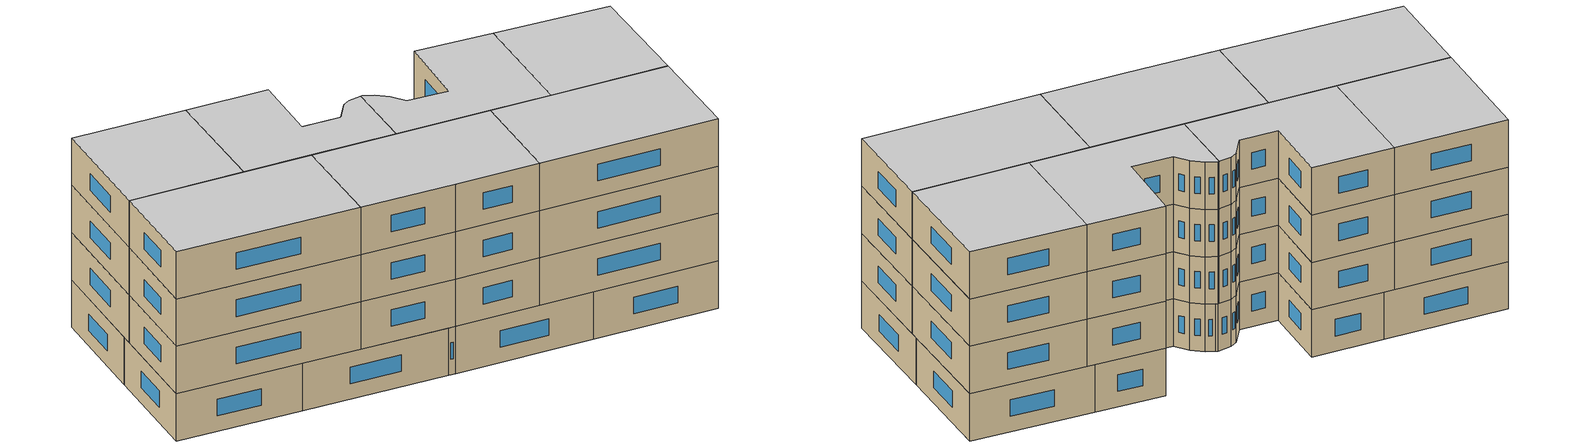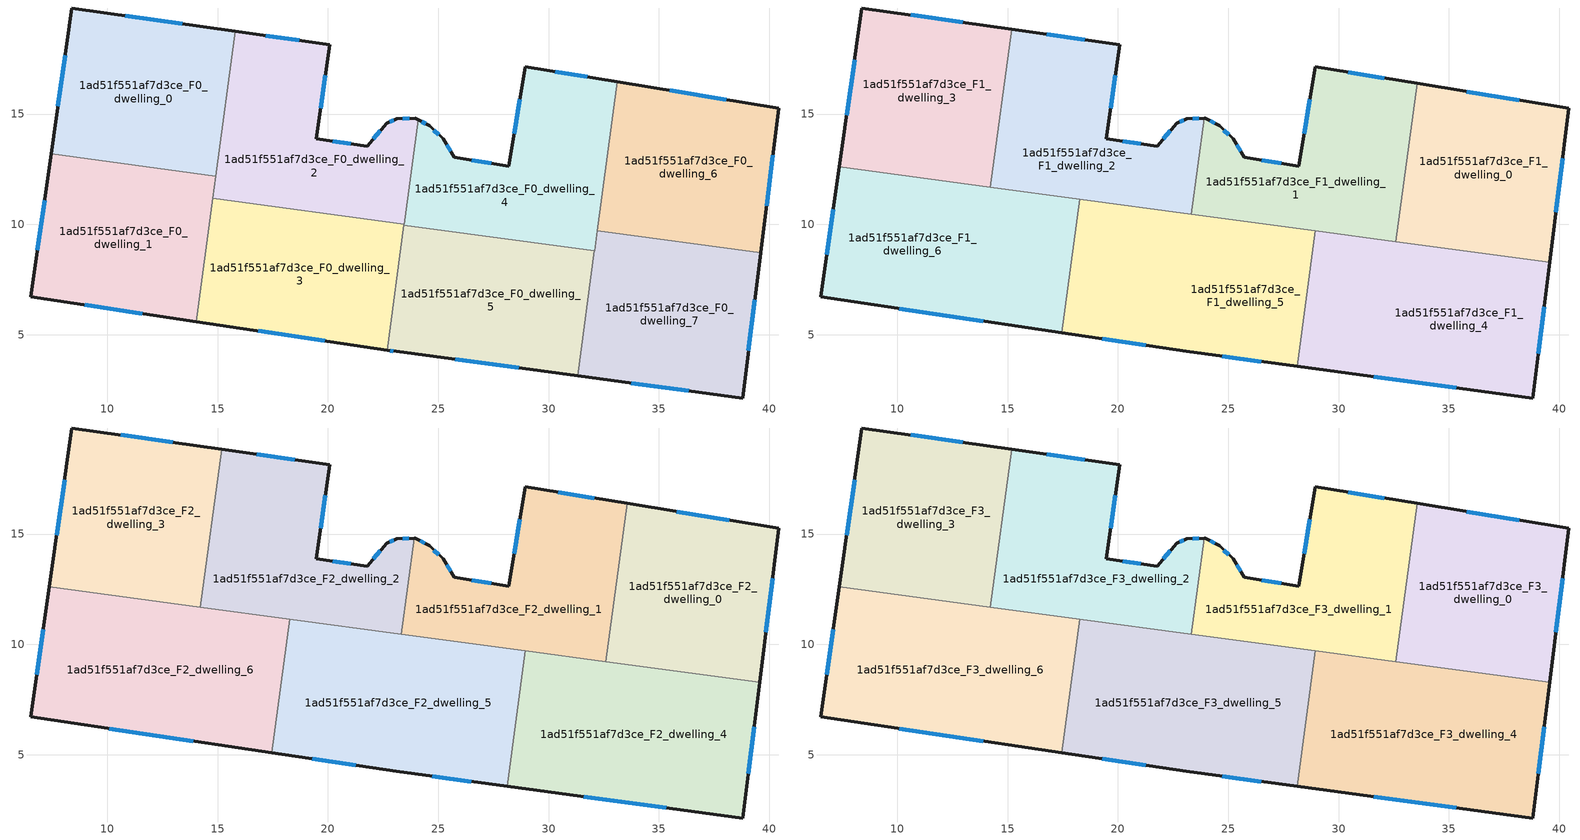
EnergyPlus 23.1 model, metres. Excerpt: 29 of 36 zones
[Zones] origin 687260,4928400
1ad51f551af7d3ce_F0_dwelling_0
 floor ground (EU_floor_Construction): 15.8,18.76 14.91,12.19 7.45,13.19 8.4,19.81 z0
 wall outside (EU_wall_Construction): 15.8,18.76 8.4,19.81 7.45,13.19 z0:3
 wall to 1ad51f551af7d3ce_F0_dwelling_1 (EU_wall_Construction): 7.45,13.19 14.91,12.19 z0:3
 wall to 1ad51f551af7d3ce_F0_dwelling_2 (EU_wall_Construction): 14.91,12.19 15.8,18.76 z0:3
 window (EU_Window_Construction): 8.09,17.66 7.76,15.35 / 13.39,19.1 10.8,19.47 z0.98:2.02
1ad51f551af7d3ce_F0_dwelling_1
 floor ground (EU_floor_Construction): 14.91,12.19 14.03,5.59 6.53,6.71 7.45,13.19 z0
 wall outside (EU_wall_Construction): 7.45,13.19 6.53,6.71 14.03,5.59 z0:3
 wall to 1ad51f551af7d3ce_F0_dwelling_3 (EU_wall_Construction): 14.03,5.59 14.78,11.18 z0:3
 wall to 1ad51f551af7d3ce_F0_dwelling_2 (EU_wall_Construction): 14.78,11.18 14.91,12.19 z0:3
 window (EU_Window_Construction): 8.97,6.35 11.59,5.95 / 7.15,11.09 6.83,8.82 z0.98:2.02
1ad51f551af7d3ce_F0_dwelling_2
 floor ground (EU_floor_Construction): 23.97,14.81 24.08,14.75 23.45,10.01 14.78,11.18 15.8,18.76 20.09,18.15 19.47,13.88 21.78,13.55 22.66,14.59 23.13,14.79 z0
 wall outside (EU_wall_Construction): 24.08,14.75 23.97,14.81 23.13,14.79 22.66,14.59 21.78,13.55 19.47,13.88 20.09,18.15 15.8,18.76 z0:3
 wall to 1ad51f551af7d3ce_F0_dwelling_3 (EU_wall_Construction): 14.78,11.18 23.45,10.01 z0:3
 wall to 1ad51f551af7d3ce_F0_dwelling_4 (EU_wall_Construction): 23.45,10.01 24.08,14.75 z0:3
 window (EU_Window_Construction): 21.03,13.66 20.22,13.77 / 22.37,14.25 22.06,13.89 / 22.98,14.72 22.81,14.65 / 23.69,14.8 23.4,14.8 / 18.69,18.35 17.19,18.56 / 19.67,15.27 19.89,16.76 z0.98:2.02
1ad51f551af7d3ce_F0_dwelling_3
 floor ground (EU_floor_Construction): 23.45,10.01 22.68,4.3 14.03,5.59 14.78,11.18 z0
 wall outside (EU_wall_Construction): 14.03,5.59 22.68,4.3 z0:3
 wall to 1ad51f551af7d3ce_F0_dwelling_5 (EU_wall_Construction): 22.68,4.3 23.44,9.96 z0:3
 wall to 1ad51f551af7d3ce_F0_dwelling_4 (EU_wall_Construction): 23.44,9.97 23.45,10.01 z0:3
 window (EU_Window_Construction): 16.84,5.17 19.87,4.72 z0.98:2.02
1ad51f551af7d3ce_F0_dwelling_4
 floor ground (EU_floor_Construction): 33.11,16.46 32.08,8.8 23.44,9.96 24.08,14.75 24.61,14.47 25.22,13.88 25.73,13.04 28.2,12.63 28.94,17.15 z0
 wall outside (EU_wall_Construction): 33.11,16.46 28.94,17.15 28.2,12.63 25.73,13.04 25.22,13.88 24.61,14.47 24.08,14.75 z0:3
 wall to 1ad51f551af7d3ce_F0_dwelling_5 (EU_wall_Construction): 23.44,9.96 32.08,8.8 z0:3
 wall to 1ad51f551af7d3ce_F0_dwelling_6 (EU_wall_Construction): 32.21,9.72 33.11,16.46 z0:3
 wall to 1ad51f551af7d3ce_F0_dwelling_7 (EU_wall_Construction): 32.09,8.8 32.21,9.72 z0:3
 window (EU_Window_Construction): 25.56,13.31 25.38,13.61 / 27.39,12.76 26.53,12.91 / 28.7,15.68 28.44,14.1 / 31.76,16.69 30.3,16.93 / 24.44,14.56 24.26,14.66 / 25.02,14.07 24.81,14.28 z0.98:2.02
1ad51f551af7d3ce_F0_dwelling_5
 floor ground (EU_floor_Construction): 32.08,8.8 31.32,3.13 23.1,4.24 22.68,4.3 23.44,9.96 z0
 wall outside (EU_wall_Construction): 22.68,4.3 23.1,4.24 31.32,3.13 z0:3
 wall to 1ad51f551af7d3ce_F0_dwelling_7 (EU_wall_Construction): 31.32,3.13 32.08,8.8 z0:3
 window (EU_Window_Construction): 25.77,3.88 28.65,3.49 / 22.82,4.28 22.96,4.26 z0.98:2.02
1ad51f551af7d3ce_F0_dwelling_6
 floor ground (EU_floor_Construction): 40.44,15.26 39.62,8.72 32.21,9.72 33.11,16.46 z0
 wall outside (EU_wall_Construction): 39.62,8.72 40.44,15.26 33.11,16.46 z0:3
 wall to 1ad51f551af7d3ce_F0_dwelling_7 (EU_wall_Construction): 32.21,9.72 39.62,8.72 z0:3
 window (EU_Window_Construction): 38.06,15.65 35.5,16.07 / 39.89,10.85 40.17,13.13 z0.98:2.02
1ad51f551af7d3ce_F0_dwelling_7
 floor ground (EU_floor_Construction): 39.62,8.72 38.8,2.13 31.32,3.13 32.21,9.72 z0
 wall outside (EU_wall_Construction): 31.32,3.13 38.8,2.13 39.62,8.72 z0:3
 window (EU_Window_Construction): 39.07,4.27 39.35,6.58 / 33.75,2.81 36.37,2.46 z0.98:2.02
1ad51f551af7d3ce_F1_dwelling_0
 floor to 1ad51f551af7d3ce_F0_dwelling_6 (EU_floor_Construction): 40.44,15.26 39.62,8.72 32.67,9.65 33.57,16.39 z3
 floor to 1ad51f551af7d3ce_F0_dwelling_7 (EU_floor_Construction): 39.62,8.72 39.57,8.28 32.61,9.21 32.67,9.65 z3
 wall outside (EU_wall_Construction): 39.57,8.28 40.44,15.26 33.57,16.39 z3:6
 wall to 1ad51f551af7d3ce_F1_dwelling_1 (EU_wall_Construction): 33.57,16.39 32.61,9.21 z3:6
 wall to 1ad51f551af7d3ce_F1_dwelling_4 (EU_wall_Construction): 32.61,9.21 39.57,8.28 z3:6
 window (EU_Window_Construction): 38.2,15.63 35.8,16.02 / 39.85,10.55 40.15,12.99 z3.98:5.02
1ad51f551af7d3ce_F1_dwelling_1
 floor to 1ad51f551af7d3ce_F0_dwelling_4 (EU_floor_Construction): 33.11,16.46 32.15,9.27 23.51,10.43 24.08,14.75 24.61,14.47 25.22,13.88 25.73,13.04 28.2,12.63 28.94,17.15 z3
 floor to 1ad51f551af7d3ce_F0_dwelling_6 (EU_floor_Construction): 33.57,16.39 32.67,9.65 32.21,9.72 33.11,16.46 z3
 floor to 1ad51f551af7d3ce_F0_dwelling_7 (EU_floor_Construction): 32.67,9.65 32.61,9.21 32.15,9.27 32.21,9.72 z3
 floor to 1ad51f551af7d3ce_F0_dwelling_2 (EU_floor_Construction): 24.08,14.75 23.51,10.43 23.33,10.46 23.91,14.81 23.97,14.81 z3
 wall outside (EU_wall_Construction): 33.57,16.39 28.94,17.15 28.2,12.63 25.73,13.04 25.22,13.88 24.61,14.47 23.97,14.81 23.91,14.81 z3:6
 wall to 1ad51f551af7d3ce_F1_dwelling_2 (EU_wall_Construction): 23.91,14.81 23.33,10.46 z3:6
 wall to 1ad51f551af7d3ce_F1_dwelling_5 (EU_wall_Construction): 23.33,10.46 28.95,9.7 z3:6
 wall to 1ad51f551af7d3ce_F1_dwelling_4 (EU_wall_Construction): 28.95,9.7 32.61,9.21 z3:6
 window (EU_Window_Construction): 25.56,13.31 25.38,13.61 / 27.39,12.76 26.53,12.91 / 28.7,15.68 28.44,14.1 / 32.06,16.63 30.44,16.9 / 24.4,14.58 24.18,14.7 / 25.02,14.07 24.81,14.28 z3.98:5.02
1ad51f551af7d3ce_F1_dwelling_2
 floor to 1ad51f551af7d3ce_F0_dwelling_2 (EU_floor_Construction): 20.09,18.15 19.47,13.88 21.78,13.55 22.66,14.59 23.13,14.79 23.91,14.81 23.33,10.46 14.83,11.6 15.79,18.76 z3
 floor to 1ad51f551af7d3ce_F0_dwelling_0 (EU_floor_Construction): 15.79,18.76 14.91,12.19 14.3,12.27 15.18,18.85 z3
 floor to 1ad51f551af7d3ce_F0_dwelling_1 (EU_floor_Construction): 14.91,12.19 14.83,11.6 14.22,11.68 14.3,12.27 z3
 wall outside (EU_wall_Construction): 23.91,14.81 23.13,14.79 22.66,14.59 21.78,13.55 19.47,13.88 20.09,18.15 15.18,18.85 z3:6
 wall to 1ad51f551af7d3ce_F1_dwelling_3 (EU_wall_Construction): 15.18,18.85 14.22,11.68 z3:6
 wall to 1ad51f551af7d3ce_F1_dwelling_6 (EU_wall_Construction): 14.22,11.68 18.27,11.14 z3:6
 wall to 1ad51f551af7d3ce_F1_dwelling_5 (EU_wall_Construction): 18.27,11.14 23.33,10.46 z3:6
 window (EU_Window_Construction): 22.37,14.25 22.06,13.89 / 22.98,14.72 22.81,14.65 / 23.66,14.8 23.38,14.8 / 18.49,18.38 16.78,18.62 / 19.67,15.27 19.89,16.76 / 21.03,13.66 20.22,13.77 z3.98:5.02
1ad51f551af7d3ce_F1_dwelling_3
 floor to 1ad51f551af7d3ce_F0_dwelling_0 (EU_floor_Construction): 15.18,18.85 14.3,12.27 7.45,13.19 8.4,19.81 z3
 floor to 1ad51f551af7d3ce_F0_dwelling_1 (EU_floor_Construction): 14.3,12.27 14.22,11.68 7.37,12.6 7.45,13.19 z3
 wall outside (EU_wall_Construction): 15.18,18.85 8.4,19.81 7.37,12.6 z3:6
 wall to 1ad51f551af7d3ce_F1_dwelling_6 (EU_wall_Construction): 7.37,12.6 14.22,11.68 z3:6
 window (EU_Window_Construction): 8.06,17.47 7.7,14.95 / 12.97,19.16 10.6,19.5 z3.98:5.02
1ad51f551af7d3ce_F1_dwelling_4
 floor to 1ad51f551af7d3ce_F0_dwelling_7 (EU_floor_Construction): 39.57,8.28 38.8,2.13 31.32,3.13 32.15,9.27 z3
 floor to 1ad51f551af7d3ce_F0_dwelling_4 (EU_floor_Construction): 32.15,9.27 32.08,8.8 28.89,9.23 28.95,9.7 z3
 floor to 1ad51f551af7d3ce_F0_dwelling_5 (EU_floor_Construction): 32.08,8.8 31.32,3.13 28.13,3.56 28.89,9.23 z3
 wall outside (EU_wall_Construction): 28.13,3.56 38.8,2.13 39.57,8.28 z3:6
 wall to 1ad51f551af7d3ce_F1_dwelling_5 (EU_wall_Construction): 28.95,9.7 28.13,3.56 z3:6
 window (EU_Window_Construction): 39.05,4.13 39.32,6.28 / 31.6,3.1 35.33,2.6 z3.98:5.02
1ad51f551af7d3ce_F1_dwelling_5
 floor to 1ad51f551af7d3ce_F0_dwelling_3 (EU_floor_Construction): 23.45,10.01 22.68,4.3 17.46,5.08 18.22,10.72 z3
 floor to 1ad51f551af7d3ce_F0_dwelling_5 (EU_floor_Construction): 28.89,9.23 28.13,3.56 23.1,4.24 22.68,4.3 23.44,9.96 z3
 floor to 1ad51f551af7d3ce_F0_dwelling_2 (EU_floor_Construction): 23.51,10.43 23.45,10.01 18.22,10.72 18.27,11.14 z3
 floor to 1ad51f551af7d3ce_F0_dwelling_4 (EU_floor_Construction): 28.95,9.7 28.89,9.23 23.44,9.96 23.51,10.43 z3
 wall outside (EU_wall_Construction): 17.46,5.08 23.1,4.24 28.13,3.56 z3:6
 wall to 1ad51f551af7d3ce_F1_dwelling_6 (EU_wall_Construction): 18.27,11.14 17.46,5.08 z3:6
 window (EU_Window_Construction): 19.29,4.81 21.26,4.51 / 24.73,4.02 26.49,3.78 z3.98:5.02
1ad51f551af7d3ce_F1_dwelling_6
 floor to 1ad51f551af7d3ce_F0_dwelling_1 (EU_floor_Construction): 14.83,11.6 14.03,5.59 6.53,6.71 7.37,12.6 z3
 floor to 1ad51f551af7d3ce_F0_dwelling_3 (EU_floor_Construction): 18.22,10.72 17.46,5.08 14.03,5.59 14.78,11.18 z3
 floor to 1ad51f551af7d3ce_F0_dwelling_2 (EU_floor_Construction): 18.27,11.14 18.22,10.72 14.78,11.18 14.83,11.6 z3
 wall outside (EU_wall_Construction): 7.37,12.6 6.53,6.71 17.46,5.08 z3:6
 window (EU_Window_Construction): 10.08,6.18 13.9,5.61 / 7.1,10.69 6.8,8.63 z3.98:5.02
1ad51f551af7d3ce_F2_dwelling_0
 floor to 1ad51f551af7d3ce_F1_dwelling_0 (EU_floor_Construction): 40.44,15.26 39.57,8.28 32.61,9.21 33.57,16.39 z6
 wall outside (EU_wall_Construction): 39.57,8.28 40.44,15.26 33.57,16.39 z6:9
 wall to 1ad51f551af7d3ce_F2_dwelling_1 (EU_wall_Construction): 33.57,16.39 32.61,9.21 z6:9
 wall to 1ad51f551af7d3ce_F2_dwelling_4 (EU_wall_Construction): 32.61,9.21 39.57,8.28 z6:9
 window (EU_Window_Construction): 38.2,15.63 35.8,16.02 / 39.85,10.55 40.15,12.99 z6.98:8.02
1ad51f551af7d3ce_F2_dwelling_1
 floor to 1ad51f551af7d3ce_F1_dwelling_1 (EU_floor_Construction): 33.57,16.39 32.61,9.21 23.33,10.46 23.91,14.81 23.97,14.81 24.61,14.47 25.22,13.88 25.73,13.04 28.2,12.63 28.94,17.15 z6
 wall outside (EU_wall_Construction): 33.57,16.39 28.94,17.15 28.2,12.63 25.73,13.04 25.22,13.88 24.61,14.47 23.97,14.81 23.91,14.81 z6:9
 wall to 1ad51f551af7d3ce_F2_dwelling_2 (EU_wall_Construction): 23.91,14.81 23.33,10.46 z6:9
 wall to 1ad51f551af7d3ce_F2_dwelling_5 (EU_wall_Construction): 23.33,10.46 28.95,9.7 z6:9
 wall to 1ad51f551af7d3ce_F2_dwelling_4 (EU_wall_Construction): 28.95,9.7 32.61,9.21 z6:9
 window (EU_Window_Construction): 25.56,13.31 25.38,13.61 / 27.39,12.76 26.53,12.91 / 28.7,15.68 28.44,14.1 / 32.06,16.63 30.44,16.9 / 24.4,14.58 24.18,14.7 / 25.02,14.07 24.81,14.28 z6.98:8.02
1ad51f551af7d3ce_F2_dwelling_2
 floor to 1ad51f551af7d3ce_F1_dwelling_2 (EU_floor_Construction): 20.09,18.15 19.47,13.88 21.78,13.55 22.66,14.59 23.13,14.79 23.91,14.81 23.33,10.46 14.22,11.68 15.18,18.85 z6
 wall outside (EU_wall_Construction): 23.91,14.81 23.13,14.79 22.66,14.59 21.78,13.55 19.47,13.88 20.09,18.15 15.18,18.85 z6:9
 wall to 1ad51f551af7d3ce_F2_dwelling_3 (EU_wall_Construction): 15.18,18.85 14.22,11.68 z6:9
 wall to 1ad51f551af7d3ce_F2_dwelling_6 (EU_wall_Construction): 14.22,11.68 18.27,11.14 z6:9
 wall to 1ad51f551af7d3ce_F2_dwelling_5 (EU_wall_Construction): 18.27,11.14 23.33,10.46 z6:9
 window (EU_Window_Construction): 22.37,14.25 22.06,13.89 / 22.98,14.72 22.81,14.65 / 23.66,14.8 23.38,14.8 / 18.49,18.38 16.78,18.62 / 19.67,15.27 19.89,16.76 / 21.03,13.66 20.22,13.77 z6.98:8.02
1ad51f551af7d3ce_F2_dwelling_3
 floor to 1ad51f551af7d3ce_F1_dwelling_3 (EU_floor_Construction): 15.18,18.85 14.22,11.68 7.37,12.6 8.4,19.81 z6
 wall outside (EU_wall_Construction): 15.18,18.85 8.4,19.81 7.37,12.6 z6:9
 wall to 1ad51f551af7d3ce_F2_dwelling_6 (EU_wall_Construction): 7.37,12.6 14.22,11.68 z6:9
 window (EU_Window_Construction): 8.06,17.47 7.7,14.95 / 12.97,19.16 10.6,19.5 z6.98:8.02
1ad51f551af7d3ce_F2_dwelling_4
 floor to 1ad51f551af7d3ce_F1_dwelling_4 (EU_floor_Construction): 39.57,8.28 38.8,2.13 28.13,3.56 28.95,9.7 z6
 wall outside (EU_wall_Construction): 28.13,3.56 38.8,2.13 39.57,8.28 z6:9
 wall to 1ad51f551af7d3ce_F2_dwelling_5 (EU_wall_Construction): 28.95,9.7 28.13,3.56 z6:9
 window (EU_Window_Construction): 39.05,4.13 39.32,6.28 / 31.6,3.1 35.33,2.6 z6.98:8.02
1ad51f551af7d3ce_F2_dwelling_5
 floor to 1ad51f551af7d3ce_F1_dwelling_5 (EU_floor_Construction): 28.95,9.7 28.13,3.56 23.1,4.24 17.46,5.08 18.27,11.14 z6
 wall outside (EU_wall_Construction): 17.46,5.08 23.1,4.24 28.13,3.56 z6:9
 wall to 1ad51f551af7d3ce_F2_dwelling_6 (EU_wall_Construction): 18.27,11.14 17.46,5.08 z6:9
 window (EU_Window_Construction): 19.29,4.81 21.26,4.51 / 24.73,4.02 26.49,3.78 z6.98:8.02
1ad51f551af7d3ce_F2_dwelling_6
 floor to 1ad51f551af7d3ce_F1_dwelling_6 (EU_floor_Construction): 18.27,11.14 17.46,5.08 6.53,6.71 7.37,12.6 z6
 wall outside (EU_wall_Construction): 7.37,12.6 6.53,6.71 17.46,5.08 z6:9
 window (EU_Window_Construction): 10.08,6.18 13.9,5.61 / 7.1,10.69 6.8,8.63 z6.98:8.02
1ad51f551af7d3ce_F3_dwelling_0
 floor to 1ad51f551af7d3ce_F2_dwelling_0 (EU_floor_Construction): 40.44,15.26 39.57,8.28 32.61,9.21 33.57,16.39 z9
 wall outside (EU_wall_Construction): 39.57,8.28 40.44,15.26 33.57,16.39 z9:12
 wall to 1ad51f551af7d3ce_F3_dwelling_1 (EU_wall_Construction): 33.57,16.39 32.61,9.21 z9:12
 wall to 1ad51f551af7d3ce_F3_dwelling_4 (EU_wall_Construction): 32.61,9.21 39.57,8.28 z9:12
 window (EU_Window_Construction): 38.2,15.63 35.8,16.02 / 39.85,10.55 40.15,12.99 z9.98:11.02
 ceiling to 1ad51f551af7d3ce_F4_dwelling_0 (EU_floor_Construction): 39.57,8.28 40.44,15.26 33.57,16.39 32.61,9.21 z12
1ad51f551af7d3ce_F3_dwelling_1
 floor to 1ad51f551af7d3ce_F2_dwelling_1 (EU_floor_Construction): 33.57,16.39 32.61,9.21 23.33,10.46 23.91,14.81 23.97,14.81 24.61,14.47 25.22,13.88 25.73,13.04 28.2,12.63 28.94,17.15 z9
 wall outside (EU_wall_Construction): 33.57,16.39 28.94,17.15 28.2,12.63 25.73,13.04 25.22,13.88 24.61,14.47 23.97,14.81 23.91,14.81 z9:12
 wall to 1ad51f551af7d3ce_F3_dwelling_2 (EU_wall_Construction): 23.91,14.81 23.33,10.46 z9:12
 wall to 1ad51f551af7d3ce_F3_dwelling_5 (EU_wall_Construction): 23.33,10.46 28.95,9.7 z9:12
 wall to 1ad51f551af7d3ce_F3_dwelling_4 (EU_wall_Construction): 28.95,9.7 32.61,9.21 z9:12
 window (EU_Window_Construction): 25.56,13.31 25.38,13.61 / 27.39,12.76 26.53,12.91 / 28.7,15.68 28.44,14.1 / 32.06,16.63 30.44,16.9 / 24.4,14.58 24.18,14.7 / 25.02,14.07 24.81,14.28 z9.98:11.02
 ceiling to 1ad51f551af7d3ce_F4_dwelling_1 (EU_floor_Construction): 32.61,9.21 33.57,16.39 28.94,17.15 28.2,12.63 25.73,13.04 25.22,13.88 24.61,14.47 23.97,14.81 23.91,14.81 23.33,10.46 z12
1ad51f551af7d3ce_F3_dwelling_2
 floor to 1ad51f551af7d3ce_F2_dwelling_2 (EU_floor_Construction): 20.09,18.15 19.47,13.88 21.78,13.55 22.66,14.59 23.13,14.79 23.91,14.81 23.33,10.46 14.22,11.68 15.18,18.85 z9
 wall outside (EU_wall_Construction): 23.91,14.81 23.13,14.79 22.66,14.59 21.78,13.55 19.47,13.88 20.09,18.15 15.18,18.85 z9:12
 wall to 1ad51f551af7d3ce_F3_dwelling_3 (EU_wall_Construction): 15.18,18.85 14.22,11.68 z9:12
 wall to 1ad51f551af7d3ce_F3_dwelling_6 (EU_wall_Construction): 14.22,11.68 18.27,11.14 z9:12
 wall to 1ad51f551af7d3ce_F3_dwelling_5 (EU_wall_Construction): 18.27,11.14 23.33,10.46 z9:12
 window (EU_Window_Construction): 22.37,14.25 22.06,13.89 / 22.98,14.72 22.81,14.65 / 23.66,14.8 23.38,14.8 / 18.49,18.38 16.78,18.62 / 19.67,15.27 19.89,16.76 / 21.03,13.66 20.22,13.77 z9.98:11.02
 ceiling to 1ad51f551af7d3ce_F4_dwelling_2 (EU_floor_Construction): 23.33,10.46 23.91,14.81 23.13,14.79 22.66,14.59 21.78,13.55 19.47,13.88 20.09,18.15 15.18,18.85 14.22,11.68 z12
1ad51f551af7d3ce_F3_dwelling_3
 floor to 1ad51f551af7d3ce_F2_dwelling_3 (EU_floor_Construction): 15.18,18.85 14.22,11.68 7.37,12.6 8.4,19.81 z9
 wall outside (EU_wall_Construction): 15.18,18.85 8.4,19.81 7.37,12.6 z9:12
 wall to 1ad51f551af7d3ce_F3_dwelling_6 (EU_wall_Construction): 7.37,12.6 14.22,11.68 z9:12
 window (EU_Window_Construction): 8.06,17.47 7.7,14.95 / 12.97,19.16 10.6,19.5 z9.98:11.02
 ceiling to 1ad51f551af7d3ce_F4_dwelling_3 (EU_floor_Construction): 14.22,11.68 15.18,18.85 8.4,19.81 7.37,12.6 z12
1ad51f551af7d3ce_F3_dwelling_4
 floor to 1ad51f551af7d3ce_F2_dwelling_4 (EU_floor_Construction): 39.57,8.28 38.8,2.13 28.13,3.56 28.95,9.7 z9
 wall outside (EU_wall_Construction): 28.13,3.56 38.8,2.13 39.57,8.28 z9:12
 wall to 1ad51f551af7d3ce_F3_dwelling_5 (EU_wall_Construction): 28.95,9.7 28.13,3.56 z9:12
 window (EU_Window_Construction): 39.05,4.13 39.32,6.28 / 31.6,3.1 35.33,2.6 z9.98:11.02
 ceiling to 1ad51f551af7d3ce_F4_dwelling_4 (EU_floor_Construction): 38.8,2.13 39.57,8.28 28.95,9.7 28.13,3.56 z12
1ad51f551af7d3ce_F3_dwelling_5
 floor to 1ad51f551af7d3ce_F2_dwelling_5 (EU_floor_Construction): 28.95,9.7 28.13,3.56 23.1,4.24 17.46,5.08 18.27,11.14 z9
 wall outside (EU_wall_Construction): 17.46,5.08 23.1,4.24 28.13,3.56 z9:12
 wall to 1ad51f551af7d3ce_F3_dwelling_6 (EU_wall_Construction): 18.27,11.14 17.46,5.08 z9:12
 window (EU_Window_Construction): 19.29,4.81 21.26,4.51 / 24.73,4.02 26.49,3.78 z9.98:11.02
 ceiling to 1ad51f551af7d3ce_F4_dwelling_5 (EU_floor_Construction): 28.13,3.56 28.95,9.7 18.27,11.14 17.46,5.08 23.1,4.24 z12
1ad51f551af7d3ce_F3_dwelling_6
 floor to 1ad51f551af7d3ce_F2_dwelling_6 (EU_floor_Construction): 18.27,11.14 17.46,5.08 6.53,6.71 7.37,12.6 z9
 wall outside (EU_wall_Construction): 7.37,12.6 6.53,6.71 17.46,5.08 z9:12
 window (EU_Window_Construction): 10.08,6.18 13.9,5.61 / 7.1,10.69 6.8,8.63 z9.98:11.02
 ceiling to 1ad51f551af7d3ce_F4_dwelling_6 (EU_floor_Construction): 17.46,5.08 18.27,11.14 7.37,12.6 6.53,6.71 z12
[Building]
EU S2 Campaign: North Axis=0; Terrain=City; Solar Distribution=FullExterior
[Site:Location]
Bologna: Latitude=44.5; Longitude=11.25; Time Zone=1; Elevation=37
[SizingPeriod:WeatherFileDays]
AnnualSizingPeriod: Begin Month=1; Begin Day of Month=1; End Month=12; End Day of Month=31; Day of Week for Start Day=Monday; Use Weather File Daylight Saving Period=No; Use Weather File Rain and Snow Indicators=No
[MATERIAL]
EU_InternalMass_Material: Roughness=MediumRough; Thickness=0.1; Conductivity=1; Density=1800; Specific Heat=900; Thermal Absorptance=0.9; Solar Absorptance=0.7; Visible Absorptance=0.7
[MATERIAL:NOMASS] Roughness=MediumRough; Thermal Absorptance=0.9; Solar Absorptance=0.7; Visible Absorptance=0.7
Name | Thermal Resistance
EU_wall_NoMass | 0.905828
EU_floor_NoMass | 0.67114
[WINDOWMATERIAL:SIMPLEGLAZINGSYSTEM]
EU_Window_SimpleGlazing: UFactor=4.52486; Solar Heat Gain Coefficient=0.85; Visible Transmittance=0.85
[CONSTRUCTION]
EU_wall_Construction: EU_wall_NoMass
EU_floor_Construction: EU_floor_NoMass
EU_Window_Construction: EU_Window_SimpleGlazing
EU_InternalMass_Construction: EU_InternalMass_Material
[ZONE] Type=1; Multiplier=1; Ceiling Height=autocalculate; Floor Area=autocalculate; Part of Total Floor Area=Yes
Name | Volume
1ad51f551af7d3ce_F0_dwelling_0 | 149.684
1ad51f551af7d3ce_F1_dwelling_0; 1ad51f551af7d3ce_F2_dwelling_0; 1ad51f551af7d3ce_F3_dwelling_0 | 149.675
1ad51f551af7d3ce_F0_dwelling_1; 1ad51f551af7d3ce_F0_dwelling_4 | 149.678
1ad51f551af7d3ce_F1_dwelling_1; 1ad51f551af7d3ce_F2_dwelling_1; 1ad51f551af7d3ce_F3_dwelling_1 | 149.673
1ad51f551af7d3ce_F0_dwelling_2 | 149.671
1ad51f551af7d3ce_F1_dwelling_2; 1ad51f551af7d3ce_F2_dwelling_2; 1ad51f551af7d3ce_F3_dwelling_2 | 149.668
1ad51f551af7d3ce_F0_dwelling_3 | 149.656
1ad51f551af7d3ce_F1_dwelling_3; 1ad51f551af7d3ce_F2_dwelling_3; 1ad51f551af7d3ce_F3_dwelling_3 | 149.679
1ad51f551af7d3ce_F1_dwelling_4; 1ad51f551af7d3ce_F2_dwelling_4; 1ad51f551af7d3ce_F3_dwelling_4 | 199.578
1ad51f551af7d3ce_F0_dwelling_5 | 149.651
1ad51f551af7d3ce_F1_dwelling_5; 1ad51f551af7d3ce_F2_dwelling_5; 1ad51f551af7d3ce_F3_dwelling_5 | 199.549
1ad51f551af7d3ce_F0_dwelling_6 | 149.658
1ad51f551af7d3ce_F1_dwelling_6; 1ad51f551af7d3ce_F2_dwelling_6; 1ad51f551af7d3ce_F3_dwelling_6 | 199.563
1ad51f551af7d3ce_F0_dwelling_7 | 149.654
[INTERNALMASS] Construction=EU_InternalMass_Construction
Name | Zone or ZoneList | Surface Area
1ad51f551af7d3ce_F0_dwelling_0_EU_InternalMass | 1ad51f551af7d3ce_F0_dwelling_0 | 49.8947
1ad51f551af7d3ce_F0_dwelling_1_EU_InternalMass | 1ad51f551af7d3ce_F0_dwelling_1 | 49.8927
1ad51f551af7d3ce_F0_dwelling_2_EU_InternalMass | 1ad51f551af7d3ce_F0_dwelling_2 | 49.89
1ad51f551af7d3ce_F0_dwelling_3_EU_InternalMass | 1ad51f551af7d3ce_F0_dwelling_3 | 49.8854
1ad51f551af7d3ce_F0_dwelling_4_EU_InternalMass | 1ad51f551af7d3ce_F0_dwelling_4 | 49.8921
1ad51f551af7d3ce_F0_dwelling_5_EU_InternalMass | 1ad51f551af7d3ce_F0_dwelling_5 | 49.8841
1ad51f551af7d3ce_F0_dwelling_6_EU_InternalMass | 1ad51f551af7d3ce_F0_dwelling_6 | 49.8865
1ad51f551af7d3ce_F0_dwelling_7_EU_InternalMass | 1ad51f551af7d3ce_F0_dwelling_7 | 49.8843
1ad51f551af7d3ce_F1_dwelling_0_EU_InternalMass | 1ad51f551af7d3ce_F1_dwelling_0 | 49.8916
1ad51f551af7d3ce_F1_dwelling_1_EU_InternalMass | 1ad51f551af7d3ce_F1_dwelling_1 | 49.8906
1ad51f551af7d3ce_F1_dwelling_2_EU_InternalMass | 1ad51f551af7d3ce_F1_dwelling_2 | 49.8891
1ad51f551af7d3ce_F1_dwelling_3_EU_InternalMass | 1ad51f551af7d3ce_F1_dwelling_3 | 49.8929
1ad51f551af7d3ce_F1_dwelling_4_EU_InternalMass | 1ad51f551af7d3ce_F1_dwelling_4 | 66.5254
1ad51f551af7d3ce_F1_dwelling_5_EU_InternalMass | 1ad51f551af7d3ce_F1_dwelling_5 | 66.5167
1ad51f551af7d3ce_F1_dwelling_6_EU_InternalMass | 1ad51f551af7d3ce_F1_dwelling_6 | 66.5209
1ad51f551af7d3ce_F2_dwelling_0_EU_InternalMass | 1ad51f551af7d3ce_F2_dwelling_0 | 49.8916
1ad51f551af7d3ce_F2_dwelling_1_EU_InternalMass | 1ad51f551af7d3ce_F2_dwelling_1 | 49.8906
1ad51f551af7d3ce_F2_dwelling_2_EU_InternalMass | 1ad51f551af7d3ce_F2_dwelling_2 | 49.8891
1ad51f551af7d3ce_F2_dwelling_3_EU_InternalMass | 1ad51f551af7d3ce_F2_dwelling_3 | 49.8929
1ad51f551af7d3ce_F2_dwelling_4_EU_InternalMass | 1ad51f551af7d3ce_F2_dwelling_4 | 66.5254
1ad51f551af7d3ce_F2_dwelling_5_EU_InternalMass | 1ad51f551af7d3ce_F2_dwelling_5 | 66.5167
1ad51f551af7d3ce_F2_dwelling_6_EU_InternalMass | 1ad51f551af7d3ce_F2_dwelling_6 | 66.5209
1ad51f551af7d3ce_F3_dwelling_0_EU_InternalMass | 1ad51f551af7d3ce_F3_dwelling_0 | 49.8916
1ad51f551af7d3ce_F3_dwelling_1_EU_InternalMass | 1ad51f551af7d3ce_F3_dwelling_1 | 49.8906
1ad51f551af7d3ce_F3_dwelling_2_EU_InternalMass | 1ad51f551af7d3ce_F3_dwelling_2 | 49.8891
1ad51f551af7d3ce_F3_dwelling_3_EU_InternalMass | 1ad51f551af7d3ce_F3_dwelling_3 | 49.8929
1ad51f551af7d3ce_F3_dwelling_4_EU_InternalMass | 1ad51f551af7d3ce_F3_dwelling_4 | 66.5254
1ad51f551af7d3ce_F3_dwelling_5_EU_InternalMass | 1ad51f551af7d3ce_F3_dwelling_5 | 66.5167
1ad51f551af7d3ce_F3_dwelling_6_EU_InternalMass | 1ad51f551af7d3ce_F3_dwelling_6 | 66.5209
[OTHEREQUIPMENT] Fuel Type=Electricity; Design Level Calculation Method=Watts/Area; Power per Zone Floor Area=1; Fraction Latent=0; Fraction Radiant=0; Fraction Lost=0; Carbon Dioxide Generation Rate=0; EndUse Subcategory=EU_Step8_InternalGains
Name | Zone or ZoneList or Space or SpaceList | Schedule
EU_Step8_InternalGain_1ad51f551af7d3ce_F0_dwelling_0_f000 | 1ad51f551af7d3ce_F0_dwelling_0 | EU_Step8_GainSchedule_1ad51f551af7d3ce_F0_dwelling_0_f000
EU_Step8_InternalGain_1ad51f551af7d3ce_F0_dwelling_1_f000 | 1ad51f551af7d3ce_F0_dwelling_1 | EU_Step8_GainSchedule_1ad51f551af7d3ce_F0_dwelling_1_f000
EU_Step8_InternalGain_1ad51f551af7d3ce_F0_dwelling_2_f000 | 1ad51f551af7d3ce_F0_dwelling_2 | EU_Step8_GainSchedule_1ad51f551af7d3ce_F0_dwelling_2_f000
EU_Step8_InternalGain_1ad51f551af7d3ce_F0_dwelling_3_f000 | 1ad51f551af7d3ce_F0_dwelling_3 | EU_Step8_GainSchedule_1ad51f551af7d3ce_F0_dwelling_3_f000
EU_Step8_InternalGain_1ad51f551af7d3ce_F0_dwelling_4_f000 | 1ad51f551af7d3ce_F0_dwelling_4 | EU_Step8_GainSchedule_1ad51f551af7d3ce_F0_dwelling_4_f000
EU_Step8_InternalGain_1ad51f551af7d3ce_F0_dwelling_5_f000 | 1ad51f551af7d3ce_F0_dwelling_5 | EU_Step8_GainSchedule_1ad51f551af7d3ce_F0_dwelling_5_f000
EU_Step8_InternalGain_1ad51f551af7d3ce_F0_dwelling_6_f000 | 1ad51f551af7d3ce_F0_dwelling_6 | EU_Step8_GainSchedule_1ad51f551af7d3ce_F0_dwelling_6_f000
EU_Step8_InternalGain_1ad51f551af7d3ce_F0_dwelling_7_f000 | 1ad51f551af7d3ce_F0_dwelling_7 | EU_Step8_GainSchedule_1ad51f551af7d3ce_F0_dwelling_7_f000
EU_Step8_InternalGain_1ad51f551af7d3ce_F1_dwelling_0_f000 | 1ad51f551af7d3ce_F1_dwelling_0 | EU_Step8_GainSchedule_1ad51f551af7d3ce_F1_dwelling_0_f000
EU_Step8_InternalGain_1ad51f551af7d3ce_F1_dwelling_1_f000 | 1ad51f551af7d3ce_F1_dwelling_1 | EU_Step8_GainSchedule_1ad51f551af7d3ce_F1_dwelling_1_f000
EU_Step8_InternalGain_1ad51f551af7d3ce_F1_dwelling_2_f000 | 1ad51f551af7d3ce_F1_dwelling_2 | EU_Step8_GainSchedule_1ad51f551af7d3ce_F1_dwelling_2_f000
EU_Step8_InternalGain_1ad51f551af7d3ce_F1_dwelling_3_f000 | 1ad51f551af7d3ce_F1_dwelling_3 | EU_Step8_GainSchedule_1ad51f551af7d3ce_F1_dwelling_3_f000
EU_Step8_InternalGain_1ad51f551af7d3ce_F1_dwelling_4_f000 | 1ad51f551af7d3ce_F1_dwelling_4 | EU_Step8_GainSchedule_1ad51f551af7d3ce_F1_dwelling_4_f000
EU_Step8_InternalGain_1ad51f551af7d3ce_F1_dwelling_5_f000 | 1ad51f551af7d3ce_F1_dwelling_5 | EU_Step8_GainSchedule_1ad51f551af7d3ce_F1_dwelling_5_f000
EU_Step8_InternalGain_1ad51f551af7d3ce_F1_dwelling_6_f000 | 1ad51f551af7d3ce_F1_dwelling_6 | EU_Step8_GainSchedule_1ad51f551af7d3ce_F1_dwelling_6_f000
EU_Step8_InternalGain_1ad51f551af7d3ce_F2_dwelling_0_f000 | 1ad51f551af7d3ce_F2_dwelling_0 | EU_Step8_GainSchedule_1ad51f551af7d3ce_F2_dwelling_0_f000
EU_Step8_InternalGain_1ad51f551af7d3ce_F2_dwelling_1_f000 | 1ad51f551af7d3ce_F2_dwelling_1 | EU_Step8_GainSchedule_1ad51f551af7d3ce_F2_dwelling_1_f000
EU_Step8_InternalGain_1ad51f551af7d3ce_F2_dwelling_2_f000 | 1ad51f551af7d3ce_F2_dwelling_2 | EU_Step8_GainSchedule_1ad51f551af7d3ce_F2_dwelling_2_f000
EU_Step8_InternalGain_1ad51f551af7d3ce_F2_dwelling_3_f000 | 1ad51f551af7d3ce_F2_dwelling_3 | EU_Step8_GainSchedule_1ad51f551af7d3ce_F2_dwelling_3_f000
EU_Step8_InternalGain_1ad51f551af7d3ce_F2_dwelling_4_f000 | 1ad51f551af7d3ce_F2_dwelling_4 | EU_Step8_GainSchedule_1ad51f551af7d3ce_F2_dwelling_4_f000
EU_Step8_InternalGain_1ad51f551af7d3ce_F2_dwelling_5_f000 | 1ad51f551af7d3ce_F2_dwelling_5 | EU_Step8_GainSchedule_1ad51f551af7d3ce_F2_dwelling_5_f000
EU_Step8_InternalGain_1ad51f551af7d3ce_F2_dwelling_6_f000 | 1ad51f551af7d3ce_F2_dwelling_6 | EU_Step8_GainSchedule_1ad51f551af7d3ce_F2_dwelling_6_f000
EU_Step8_InternalGain_1ad51f551af7d3ce_F3_dwelling_0_f000 | 1ad51f551af7d3ce_F3_dwelling_0 | EU_Step8_GainSchedule_1ad51f551af7d3ce_F3_dwelling_0_f000
EU_Step8_InternalGain_1ad51f551af7d3ce_F3_dwelling_1_f000 | 1ad51f551af7d3ce_F3_dwelling_1 | EU_Step8_GainSchedule_1ad51f551af7d3ce_F3_dwelling_1_f000
EU_Step8_InternalGain_1ad51f551af7d3ce_F3_dwelling_2_f000 | 1ad51f551af7d3ce_F3_dwelling_2 | EU_Step8_GainSchedule_1ad51f551af7d3ce_F3_dwelling_2_f000
EU_Step8_InternalGain_1ad51f551af7d3ce_F3_dwelling_3_f000 | 1ad51f551af7d3ce_F3_dwelling_3 | EU_Step8_GainSchedule_1ad51f551af7d3ce_F3_dwelling_3_f000
EU_Step8_InternalGain_1ad51f551af7d3ce_F3_dwelling_4_f000 | 1ad51f551af7d3ce_F3_dwelling_4 | EU_Step8_GainSchedule_1ad51f551af7d3ce_F3_dwelling_4_f000
EU_Step8_InternalGain_1ad51f551af7d3ce_F3_dwelling_5_f000 | 1ad51f551af7d3ce_F3_dwelling_5 | EU_Step8_GainSchedule_1ad51f551af7d3ce_F3_dwelling_5_f000
EU_Step8_InternalGain_1ad51f551af7d3ce_F3_dwelling_6_f000 | 1ad51f551af7d3ce_F3_dwelling_6 | EU_Step8_GainSchedule_1ad51f551af7d3ce_F3_dwelling_6_f000
[ZONEVENTILATION:DESIGNFLOWRATE] Schedule=EU_AlwaysOn; Design Flow Rate Calculation Method=AirChanges/Hour; Air Changes per Hour=0.73129; Ventilation Type=Natural; Fan Pressure Rise=0; Fan Total Efficiency=1; Constant Term Coefficient=1; Temperature Term Coefficient=0; Velocity Term Coefficient=0; Velocity Squared Term Coefficient=0; Minimum Indoor Temperature=-100; Maximum Indoor Temperature=100; Delta Temperature=-100; Minimum Outdoor Temperature=-100; Maximum Outdoor Temperature=100; Maximum Wind Speed=40
Name | Zone or ZoneList or Space or SpaceList
EU_ConstantAir_1ad51f551af7d3ce_F0_dwelling_0 | 1ad51f551af7d3ce_F0_dwelling_0
EU_ConstantAir_1ad51f551af7d3ce_F0_dwelling_1 | 1ad51f551af7d3ce_F0_dwelling_1
EU_ConstantAir_1ad51f551af7d3ce_F0_dwelling_2 | 1ad51f551af7d3ce_F0_dwelling_2
EU_ConstantAir_1ad51f551af7d3ce_F0_dwelling_3 | 1ad51f551af7d3ce_F0_dwelling_3
EU_ConstantAir_1ad51f551af7d3ce_F0_dwelling_4 | 1ad51f551af7d3ce_F0_dwelling_4
EU_ConstantAir_1ad51f551af7d3ce_F0_dwelling_5 | 1ad51f551af7d3ce_F0_dwelling_5
EU_ConstantAir_1ad51f551af7d3ce_F0_dwelling_6 | 1ad51f551af7d3ce_F0_dwelling_6
EU_ConstantAir_1ad51f551af7d3ce_F0_dwelling_7 | 1ad51f551af7d3ce_F0_dwelling_7
EU_ConstantAir_1ad51f551af7d3ce_F1_dwelling_0 | 1ad51f551af7d3ce_F1_dwelling_0
EU_ConstantAir_1ad51f551af7d3ce_F1_dwelling_1 | 1ad51f551af7d3ce_F1_dwelling_1
EU_ConstantAir_1ad51f551af7d3ce_F1_dwelling_2 | 1ad51f551af7d3ce_F1_dwelling_2
EU_ConstantAir_1ad51f551af7d3ce_F1_dwelling_3 | 1ad51f551af7d3ce_F1_dwelling_3
EU_ConstantAir_1ad51f551af7d3ce_F1_dwelling_4 | 1ad51f551af7d3ce_F1_dwelling_4
EU_ConstantAir_1ad51f551af7d3ce_F1_dwelling_5 | 1ad51f551af7d3ce_F1_dwelling_5
EU_ConstantAir_1ad51f551af7d3ce_F1_dwelling_6 | 1ad51f551af7d3ce_F1_dwelling_6
EU_ConstantAir_1ad51f551af7d3ce_F2_dwelling_0 | 1ad51f551af7d3ce_F2_dwelling_0
EU_ConstantAir_1ad51f551af7d3ce_F2_dwelling_1 | 1ad51f551af7d3ce_F2_dwelling_1
EU_ConstantAir_1ad51f551af7d3ce_F2_dwelling_2 | 1ad51f551af7d3ce_F2_dwelling_2
EU_ConstantAir_1ad51f551af7d3ce_F2_dwelling_3 | 1ad51f551af7d3ce_F2_dwelling_3
EU_ConstantAir_1ad51f551af7d3ce_F2_dwelling_4 | 1ad51f551af7d3ce_F2_dwelling_4
EU_ConstantAir_1ad51f551af7d3ce_F2_dwelling_5 | 1ad51f551af7d3ce_F2_dwelling_5
EU_ConstantAir_1ad51f551af7d3ce_F2_dwelling_6 | 1ad51f551af7d3ce_F2_dwelling_6
EU_ConstantAir_1ad51f551af7d3ce_F3_dwelling_0 | 1ad51f551af7d3ce_F3_dwelling_0
EU_ConstantAir_1ad51f551af7d3ce_F3_dwelling_1 | 1ad51f551af7d3ce_F3_dwelling_1
EU_ConstantAir_1ad51f551af7d3ce_F3_dwelling_2 | 1ad51f551af7d3ce_F3_dwelling_2
EU_ConstantAir_1ad51f551af7d3ce_F3_dwelling_3 | 1ad51f551af7d3ce_F3_dwelling_3
EU_ConstantAir_1ad51f551af7d3ce_F3_dwelling_4 | 1ad51f551af7d3ce_F3_dwelling_4
EU_ConstantAir_1ad51f551af7d3ce_F3_dwelling_5 | 1ad51f551af7d3ce_F3_dwelling_5
EU_ConstantAir_1ad51f551af7d3ce_F3_dwelling_6 | 1ad51f551af7d3ce_F3_dwelling_6
[HVACTEMPLATE:THERMOSTAT] Constant Heating Setpoint=20; Constant Cooling Setpoint=50
EU_HeatOnly_1ad51f551af7d3ce_F0_dwelling_0; EU_HeatOnly_1ad51f551af7d3ce_F0_dwelling_1; EU_HeatOnly_1ad51f551af7d3ce_F0_dwelling_2; EU_HeatOnly_1ad51f551af7d3ce_F0_dwelling_3; EU_HeatOnly_1ad51f551af7d3ce_F0_dwelling_4; EU_HeatOnly_1ad51f551af7d3ce_F0_dwelling_5; EU_HeatOnly_1ad51f551af7d3ce_F0_dwelling_6; EU_HeatOnly_1ad51f551af7d3ce_F0_dwelling_7; EU_HeatOnly_1ad51f551af7d3ce_F1_dwelling_0; EU_HeatOnly_1ad51f551af7d3ce_F1_dwelling_1; EU_HeatOnly_1ad51f551af7d3ce_F1_dwelling_2; EU_HeatOnly_1ad51f551af7d3ce_F1_dwelling_3; EU_HeatOnly_1ad51f551af7d3ce_F1_dwelling_4; EU_HeatOnly_1ad51f551af7d3ce_F1_dwelling_5; EU_HeatOnly_1ad51f551af7d3ce_F1_dwelling_6; EU_HeatOnly_1ad51f551af7d3ce_F2_dwelling_0; EU_HeatOnly_1ad51f551af7d3ce_F2_dwelling_1; EU_HeatOnly_1ad51f551af7d3ce_F2_dwelling_2; EU_HeatOnly_1ad51f551af7d3ce_F2_dwelling_3; EU_HeatOnly_1ad51f551af7d3ce_F2_dwelling_4; EU_HeatOnly_1ad51f551af7d3ce_F2_dwelling_5; EU_HeatOnly_1ad51f551af7d3ce_F2_dwelling_6; EU_HeatOnly_1ad51f551af7d3ce_F3_dwelling_0; EU_HeatOnly_1ad51f551af7d3ce_F3_dwelling_1; EU_HeatOnly_1ad51f551af7d3ce_F3_dwelling_2; EU_HeatOnly_1ad51f551af7d3ce_F3_dwelling_3; EU_HeatOnly_1ad51f551af7d3ce_F3_dwelling_4; EU_HeatOnly_1ad51f551af7d3ce_F3_dwelling_5; EU_HeatOnly_1ad51f551af7d3ce_F3_dwelling_6; EU_HeatOnly_1ad51f551af7d3ce_F4_dwelling_0; EU_HeatOnly_1ad51f551af7d3ce_F4_dwelling_1; EU_HeatOnly_1ad51f551af7d3ce_F4_dwelling_2; EU_HeatOnly_1ad51f551af7d3ce_F4_dwelling_3; EU_HeatOnly_1ad51f551af7d3ce_F4_dwelling_4; EU_HeatOnly_1ad51f551af7d3ce_F4_dwelling_5; EU_HeatOnly_1ad51f551af7d3ce_F4_dwelling_6
[HVACTEMPLATE:ZONE:IDEALLOADSAIRSYSTEM] System Availability Schedule=EU_AlwaysOn; Maximum Heating Supply Air Temperature=50; Minimum Cooling Supply Air Temperature=13; Maximum Heating Supply Air Humidity Ratio=0.0156; Minimum Cooling Supply Air Humidity Ratio=0.0077; Heating Limit=NoLimit; Cooling Limit=NoLimit; Heating Availability Schedule=EU_AlwaysOn; Cooling Availability Schedule=EU_CoolingOff; Dehumidification Control Type=ConstantSensibleHeatRatio; Cooling Sensible Heat Ratio=0.7; Dehumidification Setpoint=60; Humidification Control Type=None; Humidification Setpoint=30; Outdoor Air Method=None; Outdoor Air Flow Rate per Person=0.00944; Outdoor Air Flow Rate per Zone Floor Area=0; Outdoor Air Flow Rate per Zone=0; Demand Controlled Ventilation Type=None; Outdoor Air Economizer Type=NoEconomizer; Heat Recovery Type=None; Sensible Heat Recovery Effectiveness=0.7; Latent Heat Recovery Effectiveness=0.65
Name | Template Thermostat
1ad51f551af7d3ce_F0_dwelling_0 | EU_HeatOnly_1ad51f551af7d3ce_F0_dwelling_0
1ad51f551af7d3ce_F0_dwelling_1 | EU_HeatOnly_1ad51f551af7d3ce_F0_dwelling_1
1ad51f551af7d3ce_F0_dwelling_2 | EU_HeatOnly_1ad51f551af7d3ce_F0_dwelling_2
1ad51f551af7d3ce_F0_dwelling_3 | EU_HeatOnly_1ad51f551af7d3ce_F0_dwelling_3
1ad51f551af7d3ce_F0_dwelling_4 | EU_HeatOnly_1ad51f551af7d3ce_F0_dwelling_4
1ad51f551af7d3ce_F0_dwelling_5 | EU_HeatOnly_1ad51f551af7d3ce_F0_dwelling_5
1ad51f551af7d3ce_F0_dwelling_6 | EU_HeatOnly_1ad51f551af7d3ce_F0_dwelling_6
1ad51f551af7d3ce_F0_dwelling_7 | EU_HeatOnly_1ad51f551af7d3ce_F0_dwelling_7
1ad51f551af7d3ce_F1_dwelling_0 | EU_HeatOnly_1ad51f551af7d3ce_F1_dwelling_0
1ad51f551af7d3ce_F1_dwelling_1 | EU_HeatOnly_1ad51f551af7d3ce_F1_dwelling_1
1ad51f551af7d3ce_F1_dwelling_2 | EU_HeatOnly_1ad51f551af7d3ce_F1_dwelling_2
1ad51f551af7d3ce_F1_dwelling_3 | EU_HeatOnly_1ad51f551af7d3ce_F1_dwelling_3
1ad51f551af7d3ce_F1_dwelling_4 | EU_HeatOnly_1ad51f551af7d3ce_F1_dwelling_4
1ad51f551af7d3ce_F1_dwelling_5 | EU_HeatOnly_1ad51f551af7d3ce_F1_dwelling_5
1ad51f551af7d3ce_F1_dwelling_6 | EU_HeatOnly_1ad51f551af7d3ce_F1_dwelling_6
1ad51f551af7d3ce_F2_dwelling_0 | EU_HeatOnly_1ad51f551af7d3ce_F2_dwelling_0
1ad51f551af7d3ce_F2_dwelling_1 | EU_HeatOnly_1ad51f551af7d3ce_F2_dwelling_1
1ad51f551af7d3ce_F2_dwelling_2 | EU_HeatOnly_1ad51f551af7d3ce_F2_dwelling_2
1ad51f551af7d3ce_F2_dwelling_3 | EU_HeatOnly_1ad51f551af7d3ce_F2_dwelling_3
1ad51f551af7d3ce_F2_dwelling_4 | EU_HeatOnly_1ad51f551af7d3ce_F2_dwelling_4
1ad51f551af7d3ce_F2_dwelling_5 | EU_HeatOnly_1ad51f551af7d3ce_F2_dwelling_5
1ad51f551af7d3ce_F2_dwelling_6 | EU_HeatOnly_1ad51f551af7d3ce_F2_dwelling_6
1ad51f551af7d3ce_F3_dwelling_0 | EU_HeatOnly_1ad51f551af7d3ce_F3_dwelling_0
1ad51f551af7d3ce_F3_dwelling_1 | EU_HeatOnly_1ad51f551af7d3ce_F3_dwelling_1
1ad51f551af7d3ce_F3_dwelling_2 | EU_HeatOnly_1ad51f551af7d3ce_F3_dwelling_2
1ad51f551af7d3ce_F3_dwelling_3 | EU_HeatOnly_1ad51f551af7d3ce_F3_dwelling_3
1ad51f551af7d3ce_F3_dwelling_4 | EU_HeatOnly_1ad51f551af7d3ce_F3_dwelling_4
1ad51f551af7d3ce_F3_dwelling_5 | EU_HeatOnly_1ad51f551af7d3ce_F3_dwelling_5
1ad51f551af7d3ce_F3_dwelling_6 | EU_HeatOnly_1ad51f551af7d3ce_F3_dwelling_6
[SIZING:ZONE] Zone Cooling Design Supply Air Temperature Input Method=SupplyAirTemperature; Zone Cooling Design Supply Air Temperature=13; Zone Heating Design Supply Air Temperature Input Method=SupplyAirTemperature; Zone Heating Design Supply Air Temperature=50; Zone Cooling Design Supply Air Humidity Ratio=0.008; Zone Heating Design Supply Air Humidity Ratio=0.008; Cooling Design Air Flow Method=DesignDay; Cooling Design Air Flow Rate=0; Cooling Minimum Air Flow per Zone Floor Area=0.000762; Cooling Minimum Air Flow=0; Cooling Minimum Air Flow Fraction=0.2; Heating Design Air Flow Method=DesignDay; Heating Design Air Flow Rate=0; Heating Maximum Air Flow per Zone Floor Area=0.002032; Heating Maximum Air Flow=0.141576; Heating Maximum Air Flow Fraction=0.3; Account for Dedicated Outdoor Air System=No; Dedicated Outdoor Air System Control Strategy=NeutralSupplyAir; Dedicated Outdoor Air Low Setpoint Temperature for Design=autosize; Dedicated Outdoor Air High Setpoint Temperature for Design=autosize; Zone Load Sizing Method=Sensible Load Only No Latent Load; Zone Latent Cooling Design Supply Air Humidity Ratio Input Method=HumidityRatioDifference; Zone Cooling Design Supply Air Humidity Ratio Difference=0.005; Zone Latent Heating Design Supply Air Humidity Ratio Input Method=HumidityRatioDifference; Zone Humidification Design Supply Air Humidity Ratio Difference=0.005
1ad51f551af7d3ce_F0_dwelling_0; 1ad51f551af7d3ce_F0_dwelling_1; 1ad51f551af7d3ce_F0_dwelling_2; 1ad51f551af7d3ce_F0_dwelling_3; 1ad51f551af7d3ce_F0_dwelling_4; 1ad51f551af7d3ce_F0_dwelling_5; 1ad51f551af7d3ce_F0_dwelling_6; 1ad51f551af7d3ce_F0_dwelling_7; 1ad51f551af7d3ce_F1_dwelling_0; 1ad51f551af7d3ce_F1_dwelling_1; 1ad51f551af7d3ce_F1_dwelling_2; 1ad51f551af7d3ce_F1_dwelling_3; 1ad51f551af7d3ce_F1_dwelling_4; 1ad51f551af7d3ce_F1_dwelling_5; 1ad51f551af7d3ce_F1_dwelling_6; 1ad51f551af7d3ce_F2_dwelling_0; 1ad51f551af7d3ce_F2_dwelling_1; 1ad51f551af7d3ce_F2_dwelling_2; 1ad51f551af7d3ce_F2_dwelling_3; 1ad51f551af7d3ce_F2_dwelling_4; 1ad51f551af7d3ce_F2_dwelling_5; 1ad51f551af7d3ce_F2_dwelling_6; 1ad51f551af7d3ce_F3_dwelling_0; 1ad51f551af7d3ce_F3_dwelling_1; 1ad51f551af7d3ce_F3_dwelling_2; 1ad51f551af7d3ce_F3_dwelling_3; 1ad51f551af7d3ce_F3_dwelling_4; 1ad51f551af7d3ce_F3_dwelling_5; 1ad51f551af7d3ce_F3_dwelling_6
[SCHEDULE:CONSTANT]
Name | Hourly Value
EU_AlwaysOn | 1
EU_CoolingOff | 0
[SCHEDULE:FILE] Column Number=1; Rows to Skip at Top=0; Number of Hours of Data=8760; Column Separator=Comma; Interpolate to Timestep=No; Minutes per Item=60; Adjust Schedule for Daylight Savings=Yes
Name | File
EU_Step8_GainSchedule_1ad51f551af7d3ce_F0_dwelling_0_f000 | ../../schedules/1ad51f551af7d3ce/1ad51f551af7d3ce_F0_dwelling_0_f000_gain.csv
EU_Step8_GainSchedule_1ad51f551af7d3ce_F0_dwelling_1_f000 | ../../schedules/1ad51f551af7d3ce/1ad51f551af7d3ce_F0_dwelling_1_f000_gain.csv
EU_Step8_GainSchedule_1ad51f551af7d3ce_F0_dwelling_2_f000 | ../../schedules/1ad51f551af7d3ce/1ad51f551af7d3ce_F0_dwelling_2_f000_gain.csv
EU_Step8_GainSchedule_1ad51f551af7d3ce_F0_dwelling_3_f000 | ../../schedules/1ad51f551af7d3ce/1ad51f551af7d3ce_F0_dwelling_3_f000_gain.csv
EU_Step8_GainSchedule_1ad51f551af7d3ce_F0_dwelling_4_f000 | ../../schedules/1ad51f551af7d3ce/1ad51f551af7d3ce_F0_dwelling_4_f000_gain.csv
EU_Step8_GainSchedule_1ad51f551af7d3ce_F0_dwelling_5_f000 | ../../schedules/1ad51f551af7d3ce/1ad51f551af7d3ce_F0_dwelling_5_f000_gain.csv
EU_Step8_GainSchedule_1ad51f551af7d3ce_F0_dwelling_6_f000 | ../../schedules/1ad51f551af7d3ce/1ad51f551af7d3ce_F0_dwelling_6_f000_gain.csv
EU_Step8_GainSchedule_1ad51f551af7d3ce_F0_dwelling_7_f000 | ../../schedules/1ad51f551af7d3ce/1ad51f551af7d3ce_F0_dwelling_7_f000_gain.csv
EU_Step8_GainSchedule_1ad51f551af7d3ce_F1_dwelling_0_f000 | ../../schedules/1ad51f551af7d3ce/1ad51f551af7d3ce_F1_dwelling_0_f000_gain.csv
EU_Step8_GainSchedule_1ad51f551af7d3ce_F1_dwelling_1_f000 | ../../schedules/1ad51f551af7d3ce/1ad51f551af7d3ce_F1_dwelling_1_f000_gain.csv
EU_Step8_GainSchedule_1ad51f551af7d3ce_F1_dwelling_2_f000 | ../../schedules/1ad51f551af7d3ce/1ad51f551af7d3ce_F1_dwelling_2_f000_gain.csv
EU_Step8_GainSchedule_1ad51f551af7d3ce_F1_dwelling_3_f000 | ../../schedules/1ad51f551af7d3ce/1ad51f551af7d3ce_F1_dwelling_3_f000_gain.csv
EU_Step8_GainSchedule_1ad51f551af7d3ce_F1_dwelling_4_f000 | ../../schedules/1ad51f551af7d3ce/1ad51f551af7d3ce_F1_dwelling_4_f000_gain.csv
EU_Step8_GainSchedule_1ad51f551af7d3ce_F1_dwelling_5_f000 | ../../schedules/1ad51f551af7d3ce/1ad51f551af7d3ce_F1_dwelling_5_f000_gain.csv
EU_Step8_GainSchedule_1ad51f551af7d3ce_F1_dwelling_6_f000 | ../../schedules/1ad51f551af7d3ce/1ad51f551af7d3ce_F1_dwelling_6_f000_gain.csv
EU_Step8_GainSchedule_1ad51f551af7d3ce_F2_dwelling_0_f000 | ../../schedules/1ad51f551af7d3ce/1ad51f551af7d3ce_F2_dwelling_0_f000_gain.csv
EU_Step8_GainSchedule_1ad51f551af7d3ce_F2_dwelling_1_f000 | ../../schedules/1ad51f551af7d3ce/1ad51f551af7d3ce_F2_dwelling_1_f000_gain.csv
EU_Step8_GainSchedule_1ad51f551af7d3ce_F2_dwelling_2_f000 | ../../schedules/1ad51f551af7d3ce/1ad51f551af7d3ce_F2_dwelling_2_f000_gain.csv
EU_Step8_GainSchedule_1ad51f551af7d3ce_F2_dwelling_3_f000 | ../../schedules/1ad51f551af7d3ce/1ad51f551af7d3ce_F2_dwelling_3_f000_gain.csv
EU_Step8_GainSchedule_1ad51f551af7d3ce_F2_dwelling_4_f000 | ../../schedules/1ad51f551af7d3ce/1ad51f551af7d3ce_F2_dwelling_4_f000_gain.csv
EU_Step8_GainSchedule_1ad51f551af7d3ce_F2_dwelling_5_f000 | ../../schedules/1ad51f551af7d3ce/1ad51f551af7d3ce_F2_dwelling_5_f000_gain.csv
EU_Step8_GainSchedule_1ad51f551af7d3ce_F2_dwelling_6_f000 | ../../schedules/1ad51f551af7d3ce/1ad51f551af7d3ce_F2_dwelling_6_f000_gain.csv
EU_Step8_GainSchedule_1ad51f551af7d3ce_F3_dwelling_0_f000 | ../../schedules/1ad51f551af7d3ce/1ad51f551af7d3ce_F3_dwelling_0_f000_gain.csv
EU_Step8_GainSchedule_1ad51f551af7d3ce_F3_dwelling_1_f000 | ../../schedules/1ad51f551af7d3ce/1ad51f551af7d3ce_F3_dwelling_1_f000_gain.csv
EU_Step8_GainSchedule_1ad51f551af7d3ce_F3_dwelling_2_f000 | ../../schedules/1ad51f551af7d3ce/1ad51f551af7d3ce_F3_dwelling_2_f000_gain.csv
EU_Step8_GainSchedule_1ad51f551af7d3ce_F3_dwelling_3_f000 | ../../schedules/1ad51f551af7d3ce/1ad51f551af7d3ce_F3_dwelling_3_f000_gain.csv
EU_Step8_GainSchedule_1ad51f551af7d3ce_F3_dwelling_4_f000 | ../../schedules/1ad51f551af7d3ce/1ad51f551af7d3ce_F3_dwelling_4_f000_gain.csv
EU_Step8_GainSchedule_1ad51f551af7d3ce_F3_dwelling_5_f000 | ../../schedules/1ad51f551af7d3ce/1ad51f551af7d3ce_F3_dwelling_5_f000_gain.csv
EU_Step8_GainSchedule_1ad51f551af7d3ce_F3_dwelling_6_f000 | ../../schedules/1ad51f551af7d3ce/1ad51f551af7d3ce_F3_dwelling_6_f000_gain.csv
